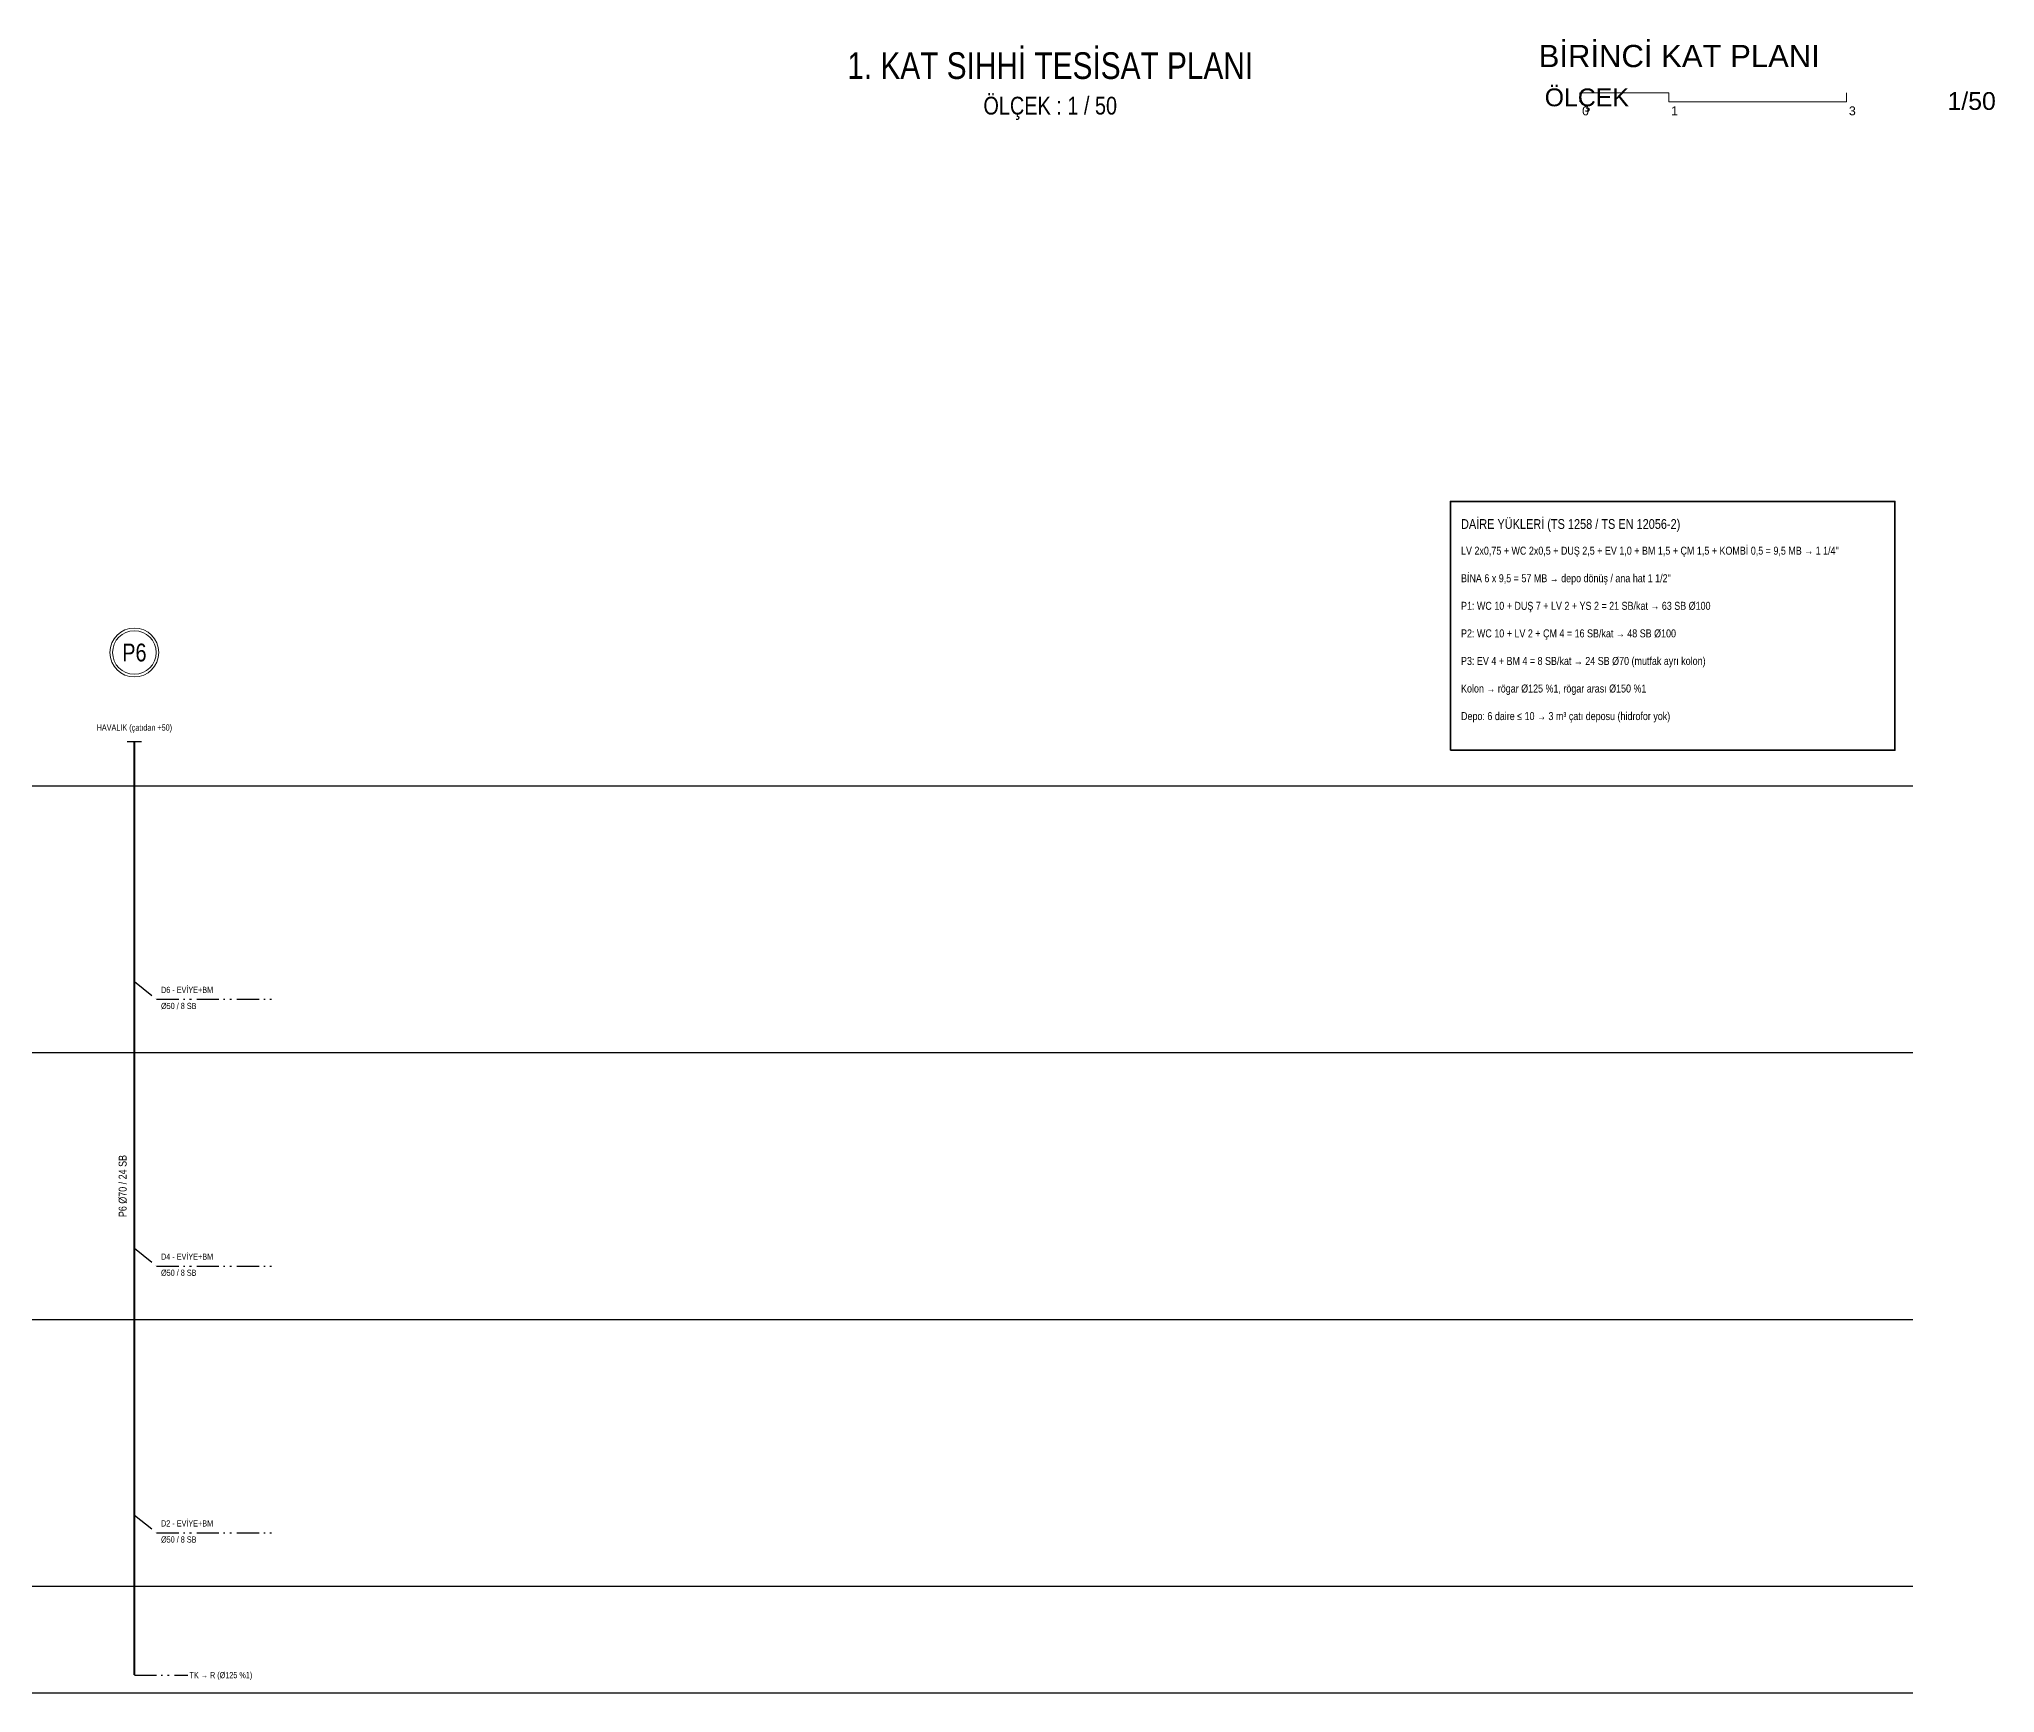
# Model space of a CAD drawing. Header units: centimetres. Extents: x -1224 to 6601, y -5301 to -1283.
# Drawn here: x 1093 to 3292, y -5220 to -3360 of the extents above; entities that cross this region are included whole.
import ezdxf
from ezdxf.enums import TextEntityAlignment as Align

# ---------------------------------------------------------------- set-up
doc = ezdxf.new("R2010")
doc.units = ezdxf.units.CM
doc.linetypes.add('ROTAS_PISSU', pattern=[45, 25, -6, 0, -6, 2, -6])
for name, color, linetype, lineweight in [('ROTAS-MIMARI', 8, 'Continuous', 13), ('ROTAS-MIMARI-YAZI', 8, 'Continuous', 13), ('ROTAS-PAFTA', 144, 'Continuous', 35), ('ROTAS-PAFTA-YAZI', 7, 'Continuous', 25), ('ROTAS-SIHHI-CIHAZ-YAZI', 1, 'Continuous', 13), ('ROTAS-SIHHI-KOLON-NO', 1, 'Continuous', 18), ('ROTAS-SIHHI-PIS-SU', 6, 'ROTAS_PISSU', 30), ('ROTAS-SIHHI-PIS-SU-CAP', 211, 'Continuous', 18)]:
    doc.layers.add(name, color=color, linetype=linetype, lineweight=lineweight)
doc.styles.add('ROTAS-YAZI', font='arial.ttf')

# ---------------------------------------------------------------- blocks, each defined once
blk = doc.blocks.new('ROTAS-S2-KOLON-NO')
at = {"color": 1}
for radius in [27.5, 24.5]:
    blk.add_circle((0, 0), radius, dxfattribs=at)
at = {"color": 6, "style": 'ROTAS-YAZI', "width": 0.8}
blk.add_attdef('NO', text='', height=20, dxfattribs=at).set_placement((0, 0), align=Align.MIDDLE_CENTER)

msp = doc.modelspace()

# ---------------------------------------------------------------- linework, layer by layer
at = {"layer": 'ROTAS-MIMARI'}
msp.add_lwpolyline([(2825.7, -3430.7), (2825.7, -3420.7), (2925.7, -3420.7), (2925.7, -3430.7), (3125.7, -3430.7), (3125.7, -3420.7)], dxfattribs=at)
at = {"layer": 'ROTAS-PAFTA', "color": 1}
msp.add_lwpolyline([(2680, -4160), (3180, -4160), (3180, -3880), (2680, -3880)], close=True, dxfattribs=at)
at = {"layer": 'ROTAS-PAFTA-YAZI'}
for points in [[(-1000, -4200), (3200, -4200)], [(-1000, -4500), (3200, -4500)], [(-1000, -4800), (3200, -4800)], [(-1000, -5100), (3200, -5100)], [(-1000, -5220), (3200, -5220)]]:
    msp.add_lwpolyline(points, dxfattribs=at)
at = {"layer": 'ROTAS-SIHHI-PIS-SU'}
for points in [[(1192, -4150), (1208, -4150)], [(1200, -4420), (1225, -4440), (1360, -4440)], [(1200, -4720), (1225, -4740), (1360, -4740)], [(1200, -5020), (1225, -5040), (1360, -5040)], [(1200, -5200), (1260, -5200)]]:
    msp.add_lwpolyline(points, dxfattribs=at)
at = {"layer": 'ROTAS-SIHHI-PIS-SU', "const_width": 2}
msp.add_lwpolyline([(1200, -5200), (1200, -4150)], dxfattribs=at)

# ---------------------------------------------------------------- block references
at = {"layer": 'ROTAS-SIHHI-KOLON-NO'}
msp.add_blockref('ROTAS-S2-KOLON-NO', (1200, -4050), dxfattribs=at).add_auto_attribs({'NO': 'P6'})

# ---------------------------------------------------------------- texts
at = {"layer": 'ROTAS-MIMARI-YAZI', "attachment_point": 1, "style": 'ROTAS-YAZI'}
for s, insert, char_height in [('BİRİNCİ KAT PLANI', (2779.3, -3366.7), 25), ('ÖLÇEK', (2786.1, -3415.7), 20), ('1/50', (3239.1, -3419.8), 20), ('0', (2828.2, -3435.9), 10), ('1', (2928.2, -3435.9), 10), ('3', (3128.2, -3435.9), 10)]:
    msp.add_mtext(s, dxfattribs=dict(at, insert=insert, char_height=char_height))
at = {"layer": 'ROTAS-PAFTA-YAZI', "style": 'ROTAS-YAZI', "width": 0.8}
for s, height, p in [('1. KAT SIHHİ TESİSAT PLANI', 30, (2230, -3390)), ('ÖLÇEK : 1 / 50', 20, (2230, -3435))]:
    msp.add_text(s, height=height, dxfattribs=at).set_placement(p, align=Align.MIDDLE_CENTER)
for s, height, p in [('DAİRE YÜKLERİ (TS 1258 / TS EN 12056-2)', 11, (2692, -3900)), ('LV 2x0,75 + WC 2x0,5 + DUŞ 2,5 + EV 1,0 + BM 1,5 + ÇM 1,5 + KOMBİ 0,5 = 9,5 MB → 1 1/4"', 9, (2692, -3931)), ('BİNA 6 x 9,5 = 57 MB → depo dönüş / ana hat 1 1/2"', 9, (2692, -3962)), ('P1: WC 10 + DUŞ 7 + LV 2 + YS 2 = 21 SB/kat → 63 SB Ø100', 9, (2692, -3993)), ('P2: WC 10 + LV 2 + ÇM 4 = 16 SB/kat → 48 SB Ø100', 9, (2692, -4024)), ('P3: EV 4 + BM 4 = 8 SB/kat → 24 SB Ø70 (mutfak ayrı kolon)', 9, (2692, -4055)), ('Kolon → rögar Ø125 %1, rögar arası Ø150 %1', 9, (2692, -4086)), ('Depo: 6 daire ≤ 10 → 3 m³ çatı deposu (hidrofor yok)', 9, (2692, -4117))]:
    msp.add_text(s, height=height, dxfattribs=at).set_placement(p, align=Align.TOP_LEFT)
at = {"layer": 'ROTAS-SIHHI-CIHAZ-YAZI', "style": 'ROTAS-YAZI', "width": 0.8}
msp.add_text('HAVALIK (çatıdan +50)', height=7, dxfattribs=at).set_placement((1200, -4140), align=Align.BOTTOM_CENTER)
msp.add_text('TK → R (Ø125 %1)', height=7, dxfattribs=at).set_placement((1262, -5200), align=Align.MIDDLE_LEFT)
at = {"layer": 'ROTAS-SIHHI-PIS-SU-CAP', "style": 'ROTAS-YAZI', "width": 0.8}
for s, p in [('D6 - EVİYE+BM', (1230, -4435)), ('D4 - EVİYE+BM', (1230, -4735)), ('D2 - EVİYE+BM', (1230, -5035))]:
    msp.add_text(s, height=7, dxfattribs=at).set_placement(p, align=Align.BOTTOM_LEFT)
for p in [(1230, -4444), (1230, -4744), (1230, -5044)]:
    msp.add_text('Ø50 / 8 SB', height=7, dxfattribs=at).set_placement(p, align=Align.TOP_LEFT)
msp.add_text('P6 Ø70 / 24 SB', height=9, rotation=90, dxfattribs=at).set_placement((1194, -4650), align=Align.BOTTOM_CENTER)

doc.saveas('drawing.dxf')
